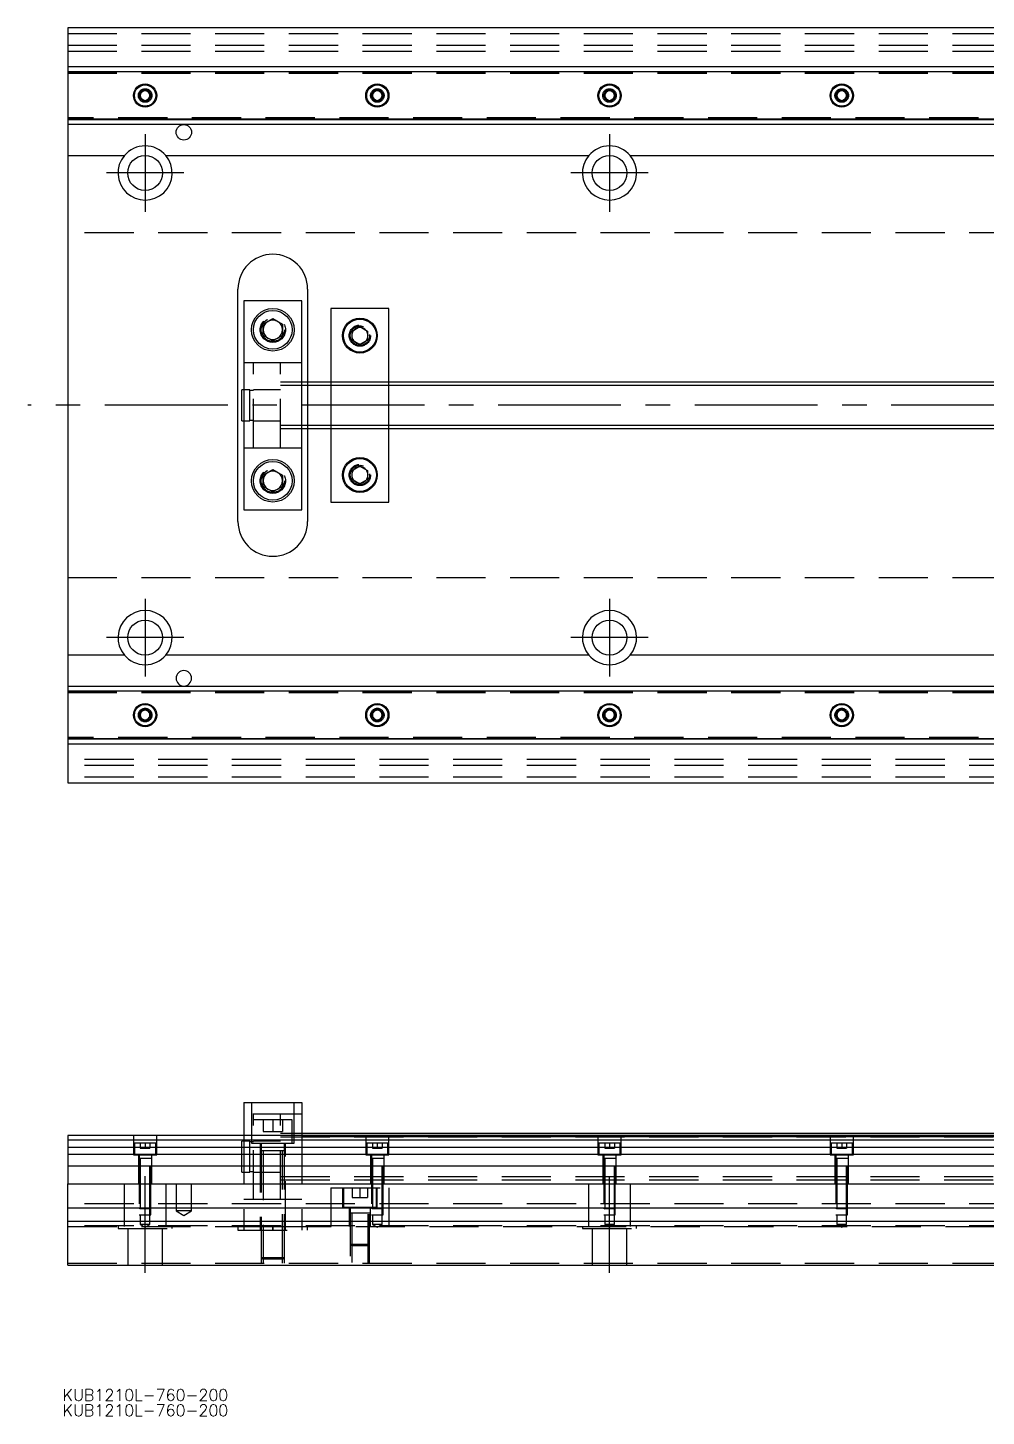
# Model space of a CAD drawing. Extents: x -10 to 960, y -261 to 102.
# Drawn here: x -10.3 to 237.3, y -261.1 to 97.5 of the extents above; entities that cross this region are included whole.
import ezdxf

# ---------------------------------------------------------------- set-up
doc = ezdxf.new("R2010")
doc.units = 0
doc.linetypes.add('CENTER', pattern=[50.8, 31.75, -6.35, 6.35, -6.35])
doc.linetypes.add('DASHED', pattern=[19.05, 12.7, -6.35])
doc.layers.get('0').update_dxf_attribs({"linetype": 'CONTINUOUS'})
doc.layers.add('CENTER', color=1, linetype='CENTER')
doc.styles.get("Standard").update_dxf_attribs({"font": 'txt.shx', "height": 3, "bigfont": 'bigfont.shx'})

# ---------------------------------------------------------------- blocks, each defined once
blk = doc.blocks.new('*U2')
at = {"color": 7, "linetype": 'CONTINUOUS'}
blk.add_text('KUB1210L-760-200', height=3, dxfattribs=at).set_placement((-1.32, -257.12))
blk = doc.blocks.new('*U3')
at = {"color": 7, "linetype": 'CONTINUOUS'}
blk.add_text('KUB1210L-760-200', height=3, dxfattribs=at).set_placement((-1.32, -261.08))

msp = doc.modelspace()

# ---------------------------------------------------------------- linework, layer by layer
at = {"color": 7, "linetype": 'CONTINUOUS'}
for p, q in [((0, 97.5), (0, 87.5)), ((280, 97.5), (0, 97.5)), ((0, 87.5), (280, 87.5)), ((0, 87.5), (0, 86.247728)), ((0, 86.247728), (280, 86.247728)), ((0, 86.247728), (0, 73.752272)), ((18.75, 80.721688), (20, 81.443376)), ((18.75, 79.278312), (18.75, 80.721688)), ((20, 78.556624), (18.75, 79.278312)), ((20, 81.443376), (21.25, 80.721688)), ((21.25, 79.278312), (20, 78.556624)), ((21.25, 80.721688), (21.25, 79.278312)), ((78.75, 80.721688), (80, 81.443376)), ((78.75, 79.278312), (78.75, 80.721688)), ((80, 78.556624), (78.75, 79.278312)), ((80, 81.443376), (81.25, 80.721688)), ((81.25, 79.278312), (80, 78.556624)), ((81.25, 80.721688), (81.25, 79.278312)), ((138.75, 80.721688), (140, 81.443376)), ((138.75, 79.278312), (138.75, 80.721688)), ((140, 78.556624), (138.75, 79.278312)), ((140, 81.443376), (141.25, 80.721688)), ((141.25, 79.278312), (140, 78.556624)), ((141.25, 80.721688), (141.25, 79.278312)), ((198.75, 80.721688), (200, 81.443376)), ((198.75, 79.278312), (198.75, 80.721688)), ((200, 78.556624), (198.75, 79.278312)), ((200, 81.443376), (201.25, 80.721688)), ((201.25, 79.278312), (200, 78.556624)), ((201.25, 80.721688), (201.25, 79.278312)), ((280, 73.752272), (0, 73.752272)), ((0, 73.752272), (0, 72.5)), ((280, 72.5), (0, 72.5)), ((0, 72.5), (0, 64.5)), ((0, 64.5), (14.638098, 64.5)), ((0, 64.5), (0, -64.5)), ((25.361902, 64.5), (134.638097, 64.5)), ((145.361903, 64.5), (254.638097, 64.5)), ((44, -30), (44, 30)), ((62, 30), (62, 6)), ((45.5, 27), (45.5, -27)), ((60.5, 27), (45.5, 27)), ((60.5, -27), (60.5, 27)), ((50.5, 20.943376), (53, 22.386752)), ((53, 22.386752), (55.5, 20.943376)), ((83, 25), (68, 25)), ((68, 25), (68, 6)), ((83, 6), (83, 25)), ((50.5, 18.056624), (50.5, 20.943376)), ((53, 16.613248), (50.5, 18.056624)), ((55.5, 18.056624), (53, 16.613248)), ((55.5, 20.943376), (55.5, 18.056624)), ((73.5, 19.1547), (75.5, 20.309402)), ((73.5, 16.8453), (73.5, 19.1547)), ((75.5, 20.309402), (77.5, 19.1547)), ((77.5, 19.1547), (77.5, 16.8453)), ((75.5, 15.690598), (73.5, 16.8453)), ((77.5, 16.8453), (75.5, 15.690598)), ((45, -4), (45, 4)), ((45.5, 4), (45, 4)), ((280, 6), (60.5, 6)), ((45, -4), (45.5, -4)), ((60.5, -6), (280, -6)), ((62, -6), (62, -30)), ((68, -6), (68, -25)), ((83, -25), (83, -6)), ((50.5, -18.056624), (53, -16.613248)), ((53, -16.613248), (55.5, -18.056624)), ((73.5, -16.8453), (75.5, -15.690598)), ((73.5, -19.1547), (73.5, -16.8453)), ((75.5, -15.690598), (77.5, -16.8453)), ((77.5, -16.8453), (77.5, -19.1547)), ((50.5, -20.943376), (50.5, -18.056624)), ((53, -22.386752), (50.5, -20.943376)), ((55.5, -20.943376), (53, -22.386752)), ((55.5, -18.056624), (55.5, -20.943376)), ((75.5, -20.309402), (73.5, -19.1547)), ((77.5, -19.1547), (75.5, -20.309402)), ((68, -25), (83, -25)), ((45.5, -27), (60.5, -27)), ((0, -64.5), (0, -72.5)), ((14.638098, -64.5), (0, -64.5)), ((134.638097, -64.5), (25.361902, -64.5)), ((254.638097, -64.5), (145.361903, -64.5)), ((0, -72.5), (280, -72.5)), ((0, -72.5), (0, -73.752272)), ((0, -73.752272), (280, -73.752272)), ((0, -73.752272), (0, -86.247728)), ((18.75, -79.278312), (20, -78.556624)), ((20, -78.556624), (21.25, -79.278312)), ((78.75, -79.278312), (80, -78.556624)), ((80, -78.556624), (81.25, -79.278312)), ((138.75, -79.278312), (140, -78.556624)), ((140, -78.556624), (141.25, -79.278312)), ((198.75, -79.278312), (200, -78.556624)), ((200, -78.556624), (201.25, -79.278312)), ((18.75, -80.721688), (18.75, -79.278312)), ((20, -81.443376), (18.75, -80.721688)), ((21.25, -80.721688), (20, -81.443376)), ((21.25, -79.278312), (21.25, -80.721688)), ((78.75, -80.721688), (78.75, -79.278312)), ((80, -81.443376), (78.75, -80.721688)), ((81.25, -80.721688), (80, -81.443376)), ((81.25, -79.278312), (81.25, -80.721688)), ((138.75, -80.721688), (138.75, -79.278312)), ((140, -81.443376), (138.75, -80.721688)), ((141.25, -80.721688), (140, -81.443376)), ((141.25, -79.278312), (141.25, -80.721688)), ((198.75, -80.721688), (198.75, -79.278312)), ((200, -81.443376), (198.75, -80.721688)), ((201.25, -80.721688), (200, -81.443376)), ((201.25, -79.278312), (201.25, -80.721688)), ((280, -86.247728), (0, -86.247728)), ((0, -86.247728), (0, -87.5)), ((280, -87.5), (0, -87.5)), ((0, -87.5), (0, -97.5)), ((0, -97.5), (280, -97.5)), ((45.5, -180.06), (45.5, -188.56)), ((45.5, -180.06), (60.5, -180.06)), ((60.5, -180.06), (60.5, -188.56)), ((0, -188.56), (0, -189.812272)), ((286.5, -188.56), (0, -188.56)), ((0, -189.812272), (0, -191.58668)), ((286.5, -189.812272), (0, -189.812272)), ((286.5, -188.06), (60.5, -188.06)), ((286.5, -188.935), (60.5, -188.935)), ((0, -191.58668), (286.5, -191.58668)), ((0, -191.58668), (0, -193.483076)), ((286.5, -193.483076), (0, -193.483076)), ((0, -193.483076), (0, -196.537372)), ((0, -196.537372), (0, -201.06)), ((286.5, -196.537372), (0, -196.537372)), ((0, -201.06), (760, -201.06)), ((0, -207.36), (0, -201.06)), ((760, -207.36), (0, -207.36)), ((0, -210.76), (0, -207.36)), ((760, -210.76), (0, -210.76)), ((0, -222.06), (0, -210.76)), ((78.000006, -208.66), (72.999994, -208.66)), ((78.000006, -208.66), (72.999994, -208.66)), ((0, -222.06), (760, -222.06))]:
    msp.add_line(p, q, dxfattribs=at)
at = {"color": 3, "linetype": 'DASHED'}
for p, q in [((0, 96), (760, 96)), ((0, 93), (760, 93)), ((0, 91.5), (760, 91.5)), ((0, 86.1147), (280, 86.1147)), ((0, 86.1), (311.5, 86.1)), ((0, 85.8), (311.5, 85.8)), ((21.477374, 80.25955), (21.5, 80)), ((78.5, 80), (78.516134, 80.21941)), ((141.477374, 80.25955), (141.5, 80)), ((198.5, 80), (198.516134, 80.21941)), ((311.5, 74.2), (0, 74.2)), ((311.5, 73.9), (0, 73.9)), ((280, 73.8853), (0, 73.8853)), ((760, 44.5), (0, 44.5)), ((50, 19.5), (50.020026, 19.846056)), ((77.983582, 18.286038), (78, 18)), ((48, 11), (45.5, 11)), ((48, -11), (48, 11)), ((55, 11), (48, 11)), ((55, -11), (55, 11)), ((60.5, 11), (55, 11)), ((47.1, 4), (45.5, 4)), ((47.1, -4), (47.1, 4)), ((48, 3.8), (47.1, 3.8)), ((55, 4), (48, 4)), ((60.5, 6), (55, 6)), ((60.5, 5.125), (55, 5.125)), ((62, 6), (62, 5.125)), ((62, 5.125), (62, -5.125)), ((68, 6), (68, 5.125)), ((68, 5.125), (68, -5.125)), ((83, 5.125), (83, 6)), ((83, -5.125), (83, 5.125)), ((45.5, -4), (47.1, -4)), ((47.1, -3.8), (48, -3.8)), ((48, -4), (55, -4)), ((55, -5.125), (60.5, -5.125)), ((55, -6), (60.5, -6)), ((62, -5.125), (62, -6)), ((68, -5.125), (68, -6)), ((83, -6), (83, -5.125)), ((45.5, -11), (48, -11)), ((48, -11), (55, -11)), ((55, -11), (60.5, -11)), ((77.983582, -17.713962), (78, -18)), ((50, -19.5), (50.020026, -19.153944)), ((0, -44.5), (760, -44.5)), ((0, -73.8853), (280, -73.8853)), ((0, -73.9), (311.5, -73.9)), ((0, -74.2), (311.5, -74.2)), ((21.477374, -79.74045), (21.5, -80)), ((78.5, -80), (78.516134, -79.78059)), ((141.477374, -79.74045), (141.5, -80)), ((198.5, -80), (198.516134, -79.78059)), ((311.5, -85.8), (0, -85.8)), ((311.5, -86.1), (0, -86.1)), ((280, -86.1147), (0, -86.1147)), ((760, -91.5), (0, -91.5)), ((760, -93), (0, -93)), ((760, -96), (0, -96)), ((47.5, -180.06), (47.5, -190.56)), ((58.5, -190.56), (58.5, -180.06)), ((60.5, -183.06), (45.5, -183.06)), ((48, -205.06), (48, -183.06)), ((58, -184.56), (48, -184.56)), ((50.5, -184.56), (50.5, -187.56)), ((53, -184.56), (53, -187.56)), ((55, -205.06), (55, -183.06)), ((55.5, -184.56), (55.5, -187.56)), ((58, -188.56), (58, -184.56)), ((17, -188.56), (17, -193.56)), ((23, -193.56), (23, -188.56)), ((45.5, -188.56), (45.5, -213.06)), ((50.5, -187.56), (53, -187.56)), ((53, -187.56), (55.5, -187.56)), ((58, -188.06), (55, -188.06)), ((55, -188.935), (705, -188.935)), ((60.5, -188.06), (58, -188.06)), ((58, -190.56), (58, -188.56)), ((60.5, -188.56), (60.5, -213.06)), ((77, -188.56), (77, -193.56)), ((83, -193.56), (83, -188.56)), ((137, -188.56), (137, -193.56)), ((143, -193.56), (143, -188.56)), ((197, -188.56), (197, -193.56)), ((203, -193.56), (203, -188.56)), ((17, -193.56), (23, -193.56)), ((22.75, -190.56), (17.25, -190.56)), ((17.25, -190.56), (17.25, -193.56)), ((18.25, -193.56), (18.25, -201.06)), ((18.500006, -193.56), (18.500006, -209.06)), ((18.75, -190.56), (18.75, -191.86)), ((18.75, -191.86), (20, -191.86)), ((20, -190.56), (20, -191.86)), ((20, -191.86), (21.25, -191.86)), ((21.25, -190.56), (21.25, -191.86)), ((21.499994, -209.06), (21.499994, -193.56)), ((21.75, -201.06), (21.75, -193.56)), ((22.75, -193.56), (22.75, -190.56)), ((45, -198.06), (45, -190.06)), ((47.1, -190.06), (45, -190.06)), ((47.1, -198.06), (47.1, -190.06)), ((48, -190.26), (47.1, -190.26)), ((47.5, -190.56), (58.5, -190.56)), ((55, -190.06), (48, -190.06)), ((49.75, -190.56), (49.75, -213.06)), ((56.000006, -192.56), (49.999994, -192.56)), ((56.000006, -192.56), (49.999994, -192.56)), ((56.000006, -192.56), (49.999994, -192.56)), ((50.000006, -190.56), (50.000006, -221.56)), ((50.5, -192.56), (50.5, -221.56)), ((55.5, -221.56), (55.5, -192.56)), ((55.999994, -221.56), (55.999994, -190.56)), ((56.25, -213.06), (56.25, -190.56)), ((77, -193.56), (83, -193.56)), ((82.75, -190.56), (77.25, -190.56)), ((77.25, -190.56), (77.25, -193.56)), ((78.25, -193.56), (78.25, -201.06)), ((78.500006, -193.56), (78.500006, -209.06)), ((78.75, -190.56), (78.75, -191.86)), ((78.75, -191.86), (80, -191.86)), ((80, -190.56), (80, -191.86)), ((80, -191.86), (81.25, -191.86)), ((81.25, -190.56), (81.25, -191.86)), ((81.499994, -209.06), (81.499994, -193.56)), ((81.75, -201.06), (81.75, -193.56)), ((82.75, -193.56), (82.75, -190.56)), ((137, -193.56), (143, -193.56)), ((142.75, -190.56), (137.25, -190.56)), ((137.25, -190.56), (137.25, -193.56)), ((138.25, -193.56), (138.25, -201.06)), ((138.500006, -193.56), (138.500006, -209.06)), ((138.75, -190.56), (138.75, -191.86)), ((138.75, -191.86), (140, -191.86)), ((140, -190.56), (140, -191.86)), ((140, -191.86), (141.25, -191.86)), ((141.25, -190.56), (141.25, -191.86)), ((141.499994, -209.06), (141.499994, -193.56)), ((141.75, -201.06), (141.75, -193.56)), ((142.75, -193.56), (142.75, -190.56)), ((197, -193.56), (203, -193.56)), ((202.75, -190.56), (197.25, -190.56)), ((197.25, -190.56), (197.25, -193.56)), ((198.25, -193.56), (198.25, -201.06)), ((198.500006, -193.56), (198.500006, -209.06)), ((198.75, -190.56), (198.75, -191.86)), ((198.75, -191.86), (200, -191.86)), ((200, -190.56), (200, -191.86)), ((200, -191.86), (201.25, -191.86)), ((201.25, -190.56), (201.25, -191.86)), ((201.499994, -209.06), (201.499994, -193.56)), ((201.75, -201.06), (201.75, -193.56)), ((202.75, -193.56), (202.75, -190.56)), ((21.5, -194.56), (18.5, -194.56)), ((18.75, -194.56), (18.75, -209.06)), ((21.37533, -194.56), (19.998804, -194.56)), ((21.25, -209.06), (21.25, -194.56)), ((81.5, -194.56), (78.5, -194.56)), ((78.75, -194.56), (78.75, -209.06)), ((81.37533, -194.56), (79.998804, -194.56)), ((81.25, -209.06), (81.25, -194.56)), ((141.5, -194.56), (138.5, -194.56)), ((138.75, -194.56), (138.75, -209.06)), ((141.37533, -194.56), (139.998804, -194.56)), ((141.25, -209.06), (141.25, -194.56)), ((201.5, -194.56), (198.5, -194.56)), ((198.75, -194.56), (198.75, -209.06)), ((201.37533, -194.56), (199.998804, -194.56)), ((201.25, -209.06), (201.25, -194.56)), ((45, -198.06), (47.1, -198.06)), ((47.1, -197.86), (48, -197.86)), ((48, -198.06), (50, -198.06)), ((50, -198.06), (50.5, -198.06)), ((50.5, -198.06), (55, -198.06)), ((55, -199.185), (705, -199.185)), ((55, -200.06), (705, -200.06)), ((14.638098, -212.06), (14.638098, -201.06)), ((25.361902, -201.06), (25.361902, -212.06)), ((28, -201.06), (28, -208.06)), ((32, -208.06), (32, -201.06)), ((68, -202.06), (68, -212.06)), ((68, -202.06), (83, -202.06)), ((71, -202.06), (71, -207.06)), ((71.25, -202.06), (71.25, -207.06)), ((73.5, -202.06), (73.5, -204.56)), ((75.5, -202.06), (75.5, -204.56)), ((77.5, -202.06), (77.5, -204.56)), ((79.75, -207.06), (79.75, -202.06)), ((80, -207.06), (80, -202.06)), ((81.25, -202.06), (81.5, -202.06)), ((83, -202.06), (83, -212.06)), ((134.638098, -212.06), (134.638098, -201.06)), ((145.361902, -201.06), (145.361902, -212.06)), ((760, -206.21), (0, -206.21)), ((18.5, -207.31), (21.5, -207.31)), ((18.5, -207.31), (18.55, -207.36)), ((18.500006, -207.310006), (18.500006, -207.36)), ((18.55, -207.36), (18.75, -207.56)), ((21.25, -207.56), (18.75, -207.56)), ((21.25, -207.56), (21.45, -207.36)), ((21.45, -207.36), (21.5, -207.31)), ((21.499994, -207.36), (21.499994, -207.310006)), ((45.5, -205.06), (48, -205.06)), ((48, -205.06), (50, -205.06)), ((50, -205.06), (50.5, -205.06)), ((50.5, -205.06), (55, -205.06)), ((55, -205.06), (60.5, -205.06)), ((71, -207.06), (80, -207.06)), ((72.75, -207.06), (72.75, -212.06)), ((73.000006, -207.06), (73.000006, -221.56)), ((73.5, -204.56), (75.5, -204.56)), ((75.5, -204.56), (77.5, -204.56)), ((77.999994, -221.56), (77.999994, -207.06)), ((78.25, -212.06), (78.25, -207.06)), ((78.5, -207.31), (81.5, -207.31)), ((78.5, -207.31), (78.55, -207.36)), ((78.500006, -207.310006), (78.500006, -207.36)), ((78.55, -207.36), (78.75, -207.56)), ((81.25, -207.56), (78.75, -207.56)), ((81.25, -207.56), (81.45, -207.36)), ((81.45, -207.36), (81.5, -207.31)), ((81.499994, -207.36), (81.499994, -207.310006)), ((138.5, -207.31), (141.5, -207.31)), ((138.5, -207.31), (138.55, -207.36)), ((138.500006, -207.310006), (138.500006, -207.36)), ((138.55, -207.36), (138.75, -207.56)), ((141.25, -207.56), (138.75, -207.56)), ((141.25, -207.56), (141.45, -207.36)), ((141.45, -207.36), (141.5, -207.31)), ((141.499994, -207.36), (141.499994, -207.310006)), ((198.5, -207.31), (201.5, -207.31)), ((198.5, -207.31), (198.55, -207.36)), ((198.500006, -207.310006), (198.500006, -207.36)), ((198.55, -207.36), (198.75, -207.56)), ((201.25, -207.56), (198.75, -207.56)), ((201.25, -207.56), (201.45, -207.36)), ((201.45, -207.36), (201.5, -207.31)), ((201.499994, -207.36), (201.499994, -207.310006)), ((18.500006, -209.06), (21.499994, -209.06)), ((18.75, -209.06), (18.75, -211.56)), ((21.25, -211.56), (18.75, -211.56)), ((18.75, -211.56), (20, -212.281688)), ((20, -212.281688), (21.25, -211.56)), ((21.25, -211.56), (21.25, -209.06)), ((32, -208.06), (28, -208.06)), ((28, -208.06), (30, -209.2147)), ((30, -209.2147), (32, -208.06)), ((78.000006, -208.66), (72.999994, -208.66)), ((73.4, -208.66), (73.4, -221.56)), ((77.6, -221.56), (77.6, -208.66)), ((78.500006, -209.06), (81.499994, -209.06)), ((78.75, -209.06), (78.75, -211.56)), ((81.25, -211.56), (78.75, -211.56)), ((78.75, -211.56), (80, -212.281688)), ((80, -212.281688), (81.25, -211.56)), ((81.25, -211.56), (81.25, -209.06)), ((138.500006, -209.06), (141.499994, -209.06)), ((138.75, -209.06), (138.75, -211.56)), ((141.25, -211.56), (138.75, -211.56)), ((138.75, -211.56), (140, -212.281688)), ((140, -212.281688), (141.25, -211.56)), ((141.25, -211.56), (141.25, -209.06)), ((198.500006, -209.06), (201.499994, -209.06)), ((198.75, -209.06), (198.75, -211.56)), ((201.25, -211.56), (198.75, -211.56)), ((198.75, -211.56), (200, -212.281688)), ((200, -212.281688), (201.25, -211.56)), ((201.25, -211.56), (201.25, -209.06)), ((760, -211.91), (0, -211.91)), ((0, -212.06), (44.638098, -212.06)), ((13, -212.06), (13, -212.56)), ((13, -212.56), (27, -212.56)), ((15.5, -212.56), (15.5, -222.06)), ((24.5, -222.06), (24.5, -212.56)), ((27, -212.56), (27, -212.06)), ((44, -212.06), (44, -213.06)), ((44, -213.06), (62, -213.06)), ((44.638098, -212.06), (55.361902, -212.06)), ((53, -212.06), (53, -213.06)), ((53, -213.06), (53, -212.06)), ((55.361902, -212.06), (314.638098, -212.06)), ((62, -213.06), (62, -212.06)), ((133, -212.06), (133, -212.56)), ((133, -212.56), (147, -212.56)), ((135.5, -212.56), (135.5, -222.06)), ((144.5, -222.06), (144.5, -212.56)), ((147, -212.56), (147, -212.06)), ((73, -216.66), (78, -216.66)), ((73, -216.66), (73.4, -217.06)), ((77.6, -217.06), (73.4, -217.06)), ((77.6, -217.06), (78, -216.66)), ((0, -221.56), (760, -221.56)), ((50, -220.06), (56, -220.06)), ((50, -220.06), (50.5, -220.56)), ((55.5, -220.56), (50.5, -220.56)), ((55.5, -220.56), (56, -220.06))]:
    msp.add_line(p, q, dxfattribs=at)
at = {"color": 3, "linetype": 'CONTINUOUS'}
for p, q in [((280, 5.125), (60.5, 5.125)), ((60.5, -5.125), (280, -5.125))]:
    msp.add_line(p, q, dxfattribs=at)
at = {"color": 7, "linetype": 'CONTINUOUS'}
for centre, radius in [((20, 80), 3), ((20, 80), 2.75), ((80, 80), 3), ((80, 80), 2.75), ((140, 80), 3), ((140, 80), 2.75), ((200, 80), 3), ((200, 80), 2.75), ((30, 70.5), 2), ((20, 60), 4.5), ((140, 60), 4.5), ((53, 19.5), 5.5), ((53, 19.5), 5), ((75.5, 18), 4.5), ((75.5, 18), 4.25), ((53, -19.5), 5.5), ((75.5, -18), 4.5), ((75.5, -18), 4.25), ((53, -19.5), 5), ((20, -60), 4.5), ((140, -60), 4.5), ((20, -80), 3), ((20, -80), 2.75), ((80, -80), 3), ((80, -80), 2.75), ((140, -80), 3), ((140, -80), 2.75), ((200, -80), 3), ((200, -80), 2.75)]:
    msp.add_circle(centre, radius, dxfattribs=at)
at = {"color": 3, "linetype": 'DASHED'}
for centre, radius in [((20, 80), 1.75), ((20, 80), 1.5), ((80, 80), 1.75), ((80, 80), 1.5), ((140, 80), 1.75), ((140, 80), 1.5), ((200, 80), 1.75), ((200, 80), 1.5), ((53, 19.5), 3.25), ((53, 19.5), 3), ((75.5, 18), 2.75), ((75.5, 18), 2.5), ((53, -19.5), 3.25), ((53, -19.5), 3), ((75.5, -18), 2.75), ((75.5, -18), 2.5), ((20, -80), 1.75), ((20, -80), 1.5), ((80, -80), 1.75), ((80, -80), 1.5), ((140, -80), 1.75), ((140, -80), 1.5), ((200, -80), 1.75), ((200, -80), 1.5)]:
    msp.add_circle(centre, radius, dxfattribs=at)
at = {"color": 7, "linetype": 'CONTINUOUS'}
for centre, radius, start, end in [((20, 80), 1.25, 120, 180), ((20, 80), 1.25, 180, 240), ((20, 80), 1.25, 60, 120), ((20, 80), 1.25, 240, 300), ((20, 80), 1.25, 0, 60), ((20, 80), 1.25, 300, 0), ((80, 80), 1.25, 120, 180), ((80, 80), 1.25, 180, 240), ((80, 80), 1.25, 60, 120), ((80, 80), 1.25, 240, 300), ((80, 80), 1.25, 0, 60), ((80, 80), 1.25, 300, 0), ((140, 80), 1.25, 120, 180), ((140, 80), 1.25, 180, 240), ((140, 80), 1.25, 60, 120), ((140, 80), 1.25, 240, 300), ((140, 80), 1.25, 0, 60), ((140, 80), 1.25, 300, 0), ((200, 80), 1.25, 120, 180), ((200, 80), 1.25, 180, 240), ((200, 80), 1.25, 60, 120), ((200, 80), 1.25, 240, 300), ((200, 80), 1.25, 0, 60), ((200, 80), 1.25, 300, 0), ((20, 60), 7, 40.005201, 139.994799), ((140, 60), 7, 40.005201, 139.994799), ((20, 60), 7, 139.994799, 40.005201), ((140, 60), 7, 139.994799, 40.005201), ((53, 30), 9, 90, 180), ((53, 30), 9, 0, 90), ((53, 19.5), 2.5, 120, 180), ((53, 19.5), 2.5, 60, 120), ((53, 19.5), 2.5, 0, 60), ((53, 19.5), 2.5, 180, 240), ((53, 19.5), 2.5, 300, 0), ((75.5, 18), 2.1, 162.24721, 180), ((75.5, 18), 2.1, 180, 197.75279), ((75.5, 18), 2.1, 137.75279, 162.24721), ((75.5, 18), 2.1, 102.24721, 137.75279), ((75.5, 18), 2.1, 77.75279, 102.24721), ((75.5, 18), 2.1, 42.24721, 77.75279), ((75.5, 18), 2.1, 17.75279, 42.24721), ((75.5, 18), 2.1, 342.24721, 17.75279), ((53, 19.5), 2.5, 240, 300), ((75.5, 18), 2.1, 197.75279, 222.24721), ((75.5, 18), 2.1, 222.24721, 257.75279), ((75.5, 18), 2.1, 257.75279, 282.24721), ((75.5, 18), 2.1, 282.24721, 317.75279), ((75.5, 18), 2.1, 317.75279, 342.24721), ((53, -19.5), 2.5, 120, 180), ((53, -19.5), 2.5, 60, 120), ((53, -19.5), 2.5, 0, 60), ((75.5, -18), 2.1, 162.24721, 180), ((75.5, -18), 2.1, 137.75279, 162.24721), ((75.5, -18), 2.1, 102.24721, 137.75279), ((75.5, -18), 2.1, 77.75279, 102.24721), ((75.5, -18), 2.1, 42.24721, 77.75279), ((75.5, -18), 2.1, 17.75279, 42.24721), ((75.5, -18), 2.1, 342.24721, 17.75279), ((53, -19.5), 2.5, 180, 240), ((53, -19.5), 2.5, 300, 0), ((75.5, -18), 2.1, 180, 197.75279), ((75.5, -18), 2.1, 197.75279, 222.24721), ((75.5, -18), 2.1, 222.24721, 257.75279), ((75.5, -18), 2.1, 257.75279, 282.24721), ((75.5, -18), 2.1, 282.24721, 317.75279), ((75.5, -18), 2.1, 317.75279, 342.24721), ((53, -19.5), 2.5, 240, 300), ((53, -30), 9, 180, 270), ((53, -30), 9, 270, 0), ((20, -60), 7, 319.994799, 220.005201), ((140, -60), 7, 319.994799, 220.005201), ((20, -60), 7, 220.005201, 319.994799), ((140, -60), 7, 220.005201, 319.994799), ((30, -70.5), 2, 90, 270), ((30, -70.5), 2, 270, 90), ((20, -80), 1.25, 60, 120), ((80, -80), 1.25, 60, 120), ((140, -80), 1.25, 60, 120), ((200, -80), 1.25, 60, 120), ((20, -80), 1.25, 120, 180), ((20, -80), 1.25, 180, 240), ((20, -80), 1.25, 240, 300), ((20, -80), 1.25, 0, 60), ((20, -80), 1.25, 300, 0), ((80, -80), 1.25, 120, 180), ((80, -80), 1.25, 180, 240), ((80, -80), 1.25, 240, 300), ((80, -80), 1.25, 0, 60), ((80, -80), 1.25, 300, 0), ((140, -80), 1.25, 120, 180), ((140, -80), 1.25, 180, 240), ((140, -80), 1.25, 240, 300), ((140, -80), 1.25, 0, 60), ((140, -80), 1.25, 300, 0), ((200, -80), 1.25, 120, 180), ((200, -80), 1.25, 180, 240), ((200, -80), 1.25, 240, 300), ((200, -80), 1.25, 0, 60), ((200, -80), 1.25, 300, 0)]:
    msp.add_arc(centre, radius, start, end, dxfattribs=at)
at = {"layer": 'CENTER', "color": 1, "linetype": 'CENTER'}
for p, q in [((20, 70), (20, 50)), ((140, 70), (140, 50)), ((30, 60), (10, 60)), ((150, 60), (130, 60)), ((803.361871, 0), (-10.32213, 0)), ((20, -50), (20, -70)), ((140, -50), (140, -70)), ((30, -60), (10, -60)), ((150, -60), (130, -60)), ((20, -224.06), (20, -199.06)), ((140, -224.06), (140, -199.06))]:
    msp.add_line(p, q, dxfattribs=at)

# ---------------------------------------------------------------- block references
at = {"color": 7, "linetype": 'CONTINUOUS'}
for name in ['*U2', '*U3']:
    msp.add_blockref(name, (0, 0), dxfattribs=at)

doc.saveas('drawing.dxf')
